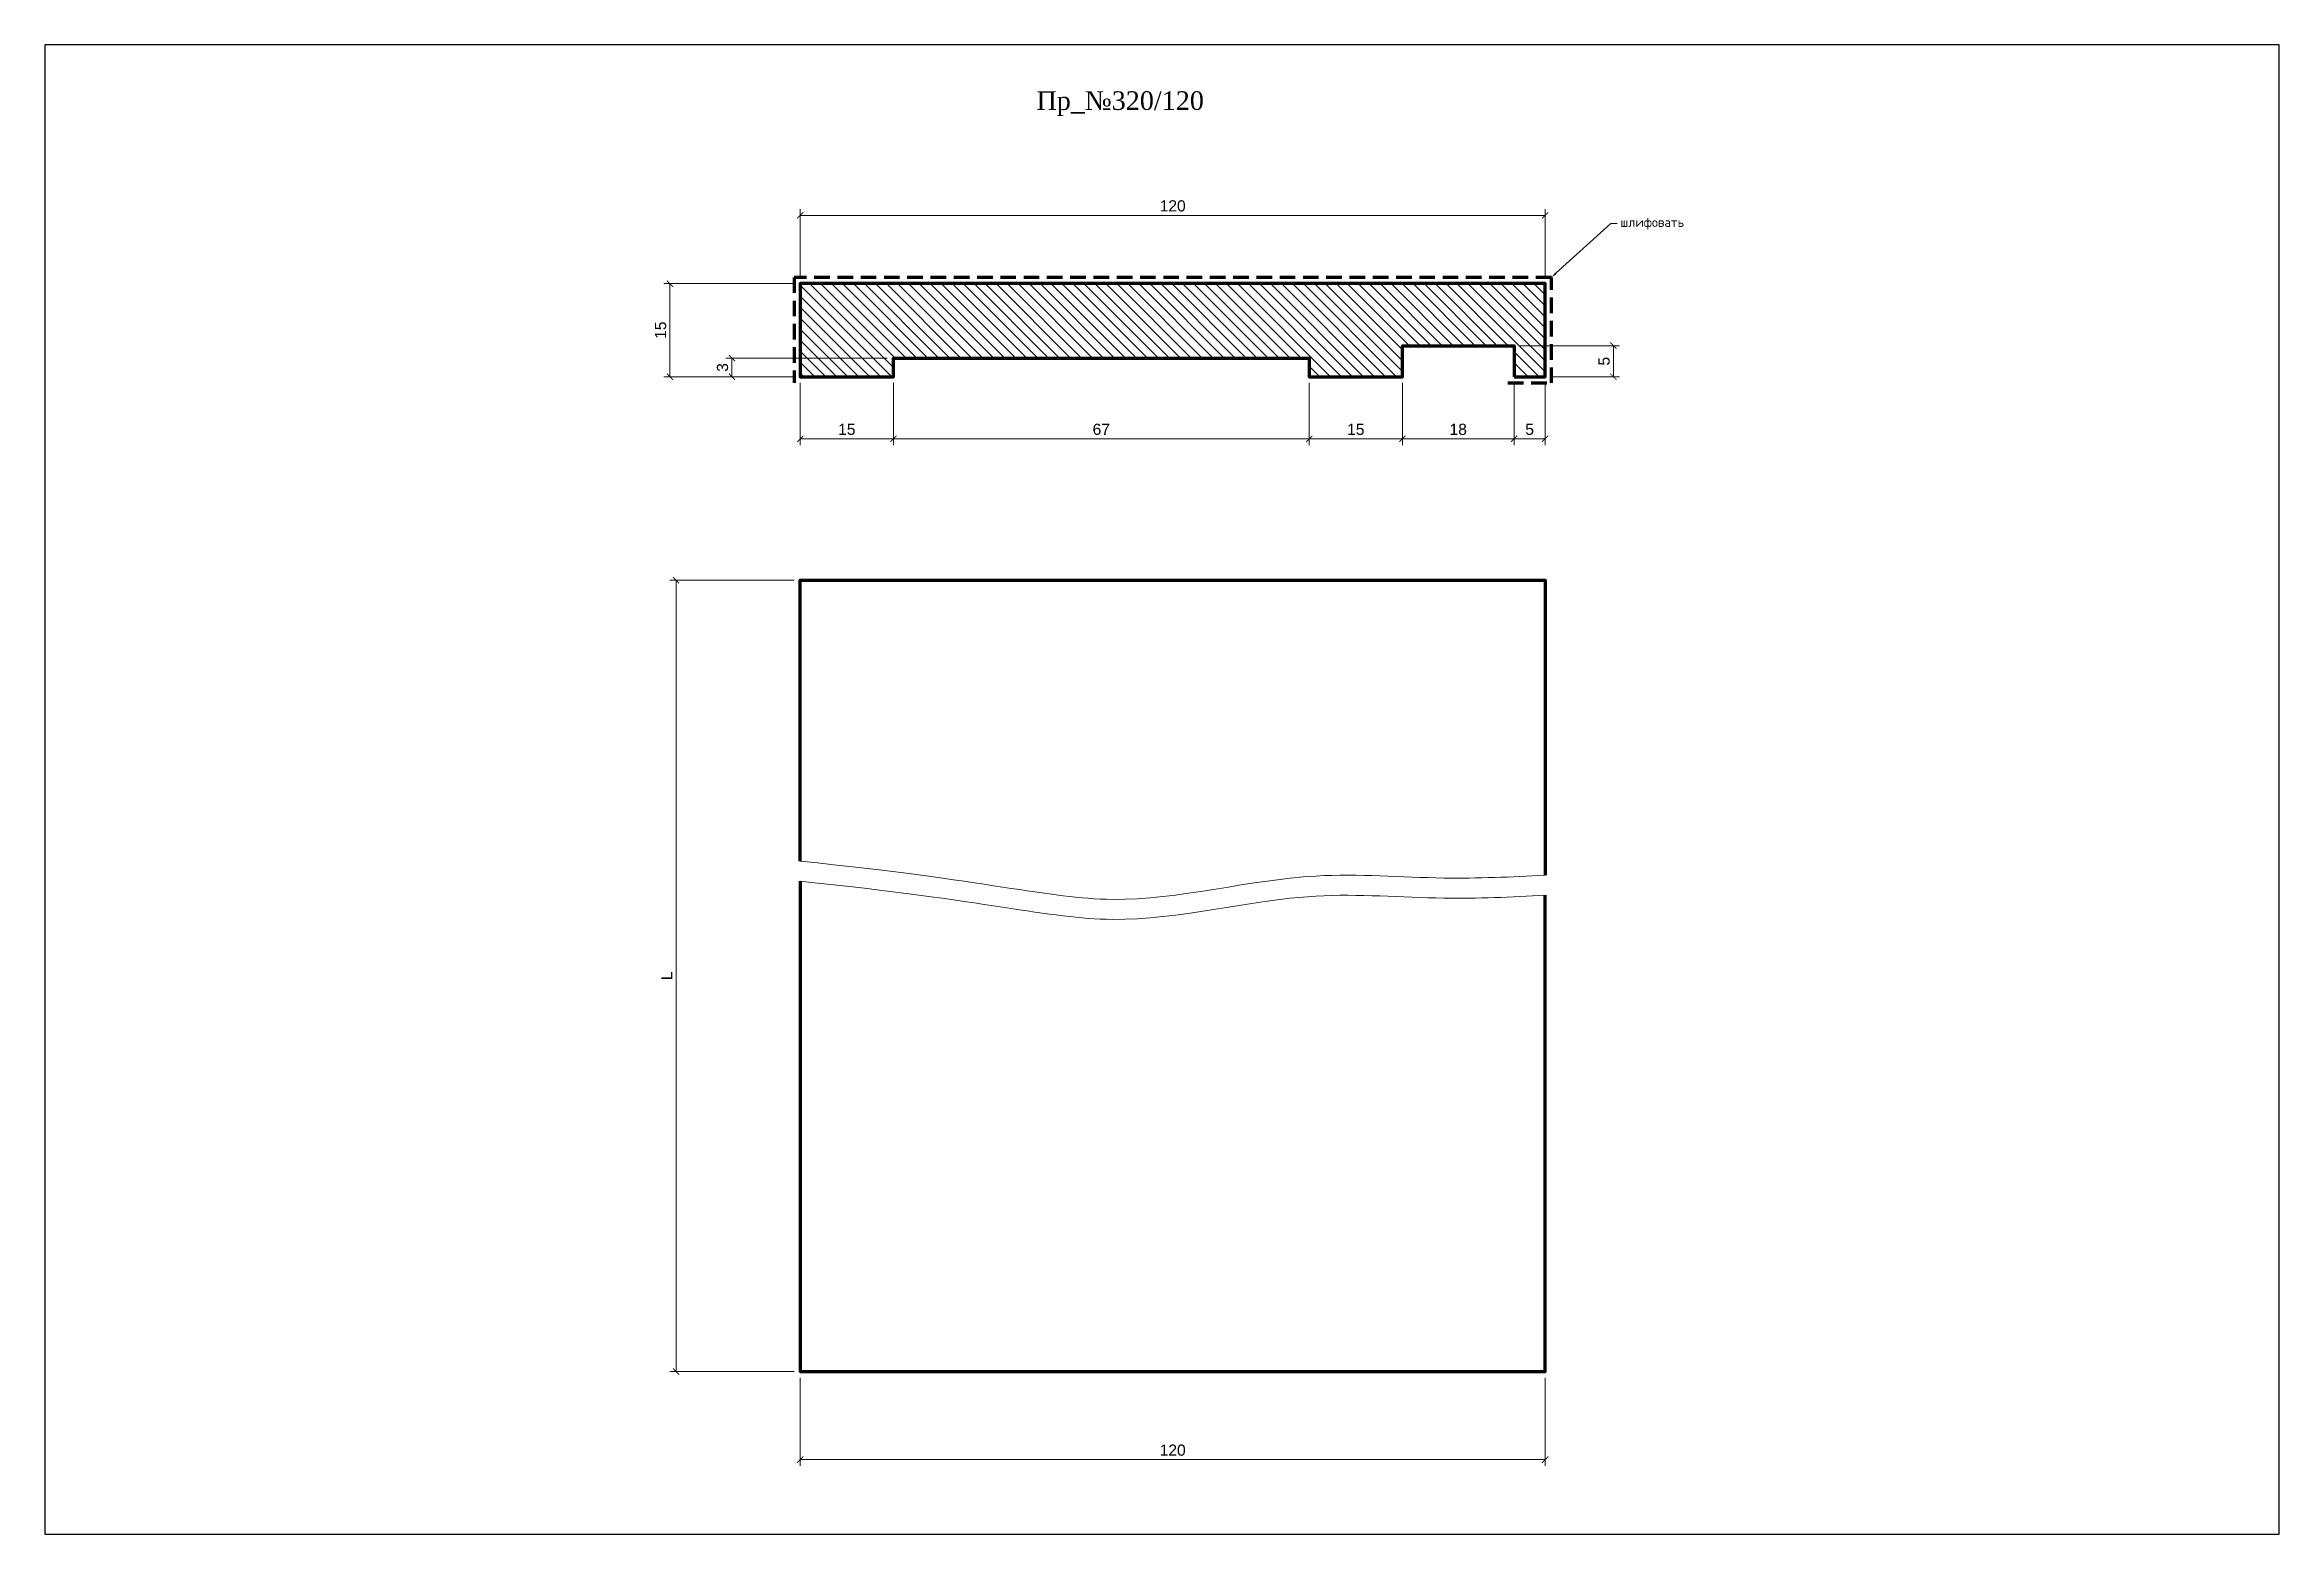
# Model space of a CAD drawing. Header units: millimetres. Extents: x 643 to 1003, y -3913 to -3673.
import ezdxf
from ezdxf import colors
from ezdxf.entities.mleader import LeaderData, LeaderLine
from ezdxf.math import Vec2, Vec3

# ---------------------------------------------------------------- set-up
doc = ezdxf.new("R2010")
doc.units = ezdxf.units.MM
doc.linetypes.add('HIDDEN', pattern=[0.375, 0.25, -0.125])
doc.layers.add('Outside panel', color=7, linetype='Continuous', lineweight=18, true_color=0x7f5e57)
for name, color, linetype, lineweight in [('линия 50', 1, 'Continuous', 100), ('служебный слой РАЗМЕРЫ', 7, 'Continuous', 9), ('служебный слой ШТРИХОВКА', 4, 'Continuous', 5)]:
    doc.layers.add(name, color=color, linetype=linetype, lineweight=lineweight)
doc.layers.add('размеры в модели', color=7, linetype='Continuous')
doc.styles.add('ELECT', font='times.ttf')
doc.styles.get("Standard").update_dxf_attribs({"font": 'arial.ttf'})
doc.styles.add('ЕСКД профили текст', font='isocpeur.ttf')
doc.dimstyles.new('M_1', dxfattribs={"dimtxt": 1.8, "dimasz": 1, "dimexe": 1, "dimexo": 1, "dimgap": 0.6, "dimtad": 1, "dimdec": 0, "dimdsep": 46, "dimtxsty": 'Standard', "dimblk": 'ARCHTICK', "dimcen": -5, "dimclrd": 7, "dimclre": 7, "dimclrt": 7, "dimadec": 0, "dimazin": 0, "dimtfac": 1, "dimtdec": 0, "dimtmove": 0, "dimatfit": 3, "dimfxl": 1, "dimtolj": 1, "dimtzin": 0, "dimlwd": 5, "dimlwe": 5, "dimarcsym": 0})

# ---------------------------------------------------------------- blocks, each defined once
blk = doc.blocks.new('_ArchTick')
at = {"color": 0, "linetype": 'ByBlock', "const_width": 0.15}
blk.add_lwpolyline([(-0.5, -0.5), (0.5, 0.5)], dxfattribs=at)
blk = doc.blocks.new('*D12')
at = {"layer": 'Defpoints', "color": 0, "ltscale": 1000, "transparency": 16777216}
for p in [(779.26, -3723.66), (753.26, -3726.66), (764.26, -3726.66)]:
    blk.add_point(p, dxfattribs=at)
at = {"layer": 'размеры в модели', "color": 7, "lineweight": 5, "ltscale": 1000, "transparency": 16777216}
for p, q in [((778.26, -3723.66), (752.26, -3723.66)), ((753.26, -3723.66), (753.26, -3726.66)), ((763.26, -3726.66), (752.26, -3726.66))]:
    blk.add_line(p, q, dxfattribs=at)
for p, rotation in [((753.26, -3723.66), 90), ((753.26, -3726.66), 270)]:
    blk.add_blockref('_ArchTick', p, dxfattribs=dict(at, rotation=rotation))
at = {"layer": 'размеры в модели', "color": 7, "ltscale": 1000, "transparency": 16777216, "insert": (751.74, -3725.16), "char_height": 1.8, "attachment_point": 5, "rotation": 90}
blk.add_mtext('\\A1;3', dxfattribs=at)
blk = doc.blocks.new('*D10')
at = {"layer": 'Defpoints', "color": 0, "ltscale": 1000, "transparency": 16777216}
for p in [(846.26, -3726.66), (861.26, -3726.66), (846.26, -3736.66)]:
    blk.add_point(p, dxfattribs=at)
at = {"layer": 'размеры в модели', "color": 7, "lineweight": 5, "ltscale": 1000, "transparency": 16777216}
for p, q in [((846.26, -3727.66), (846.26, -3737.66)), ((861.26, -3727.66), (861.26, -3737.66)), ((861.26, -3736.66), (846.26, -3736.66))]:
    blk.add_line(p, q, dxfattribs=at)
at = {"layer": 'размеры в модели', "color": 7, "lineweight": 5, "ltscale": 1000, "transparency": 16777216, "rotation": 180}
blk.add_blockref('_ArchTick', (846.26, -3736.66), dxfattribs=at)
at = {"layer": 'размеры в модели', "color": 7, "lineweight": 5, "ltscale": 1000, "transparency": 16777216}
blk.add_blockref('_ArchTick', (861.26, -3736.66), dxfattribs=at)
at = {"layer": 'размеры в модели', "color": 7, "ltscale": 1000, "transparency": 16777216, "insert": (853.76, -3735.14), "char_height": 1.8, "attachment_point": 5}
blk.add_mtext('\\A1;15', dxfattribs=at)
blk = doc.blocks.new('*D9')
at = {"layer": 'Defpoints', "color": 0, "ltscale": 1000, "transparency": 16777216}
for p in [(764.26, -3726.66), (779.26, -3726.66), (764.26, -3736.66)]:
    blk.add_point(p, dxfattribs=at)
at = {"layer": 'размеры в модели', "color": 7, "lineweight": 5, "ltscale": 1000, "transparency": 16777216}
for p, q in [((764.26, -3727.66), (764.26, -3737.66)), ((779.26, -3727.66), (779.26, -3737.66)), ((779.26, -3736.66), (764.26, -3736.66))]:
    blk.add_line(p, q, dxfattribs=at)
at = {"layer": 'размеры в модели', "color": 7, "lineweight": 5, "ltscale": 1000, "transparency": 16777216, "rotation": 180}
blk.add_blockref('_ArchTick', (764.26, -3736.66), dxfattribs=at)
at = {"layer": 'размеры в модели', "color": 7, "lineweight": 5, "ltscale": 1000, "transparency": 16777216}
blk.add_blockref('_ArchTick', (779.26, -3736.66), dxfattribs=at)
at = {"layer": 'размеры в модели', "color": 7, "ltscale": 1000, "transparency": 16777216, "insert": (771.76, -3735.14), "char_height": 1.8, "attachment_point": 5}
blk.add_mtext('\\A1;15', dxfattribs=at)
blk = doc.blocks.new('*D8')
at = {"layer": 'Defpoints', "color": 0, "ltscale": 1000, "transparency": 16777216}
for p in [(879.26, -3726.66), (884.26, -3726.66), (879.26, -3736.66)]:
    blk.add_point(p, dxfattribs=at)
at = {"layer": 'размеры в модели', "color": 7, "lineweight": 5, "ltscale": 1000, "transparency": 16777216}
for p, q in [((879.26, -3727.66), (879.26, -3737.66)), ((884.26, -3727.66), (884.26, -3737.66)), ((884.26, -3736.66), (879.26, -3736.66))]:
    blk.add_line(p, q, dxfattribs=at)
at = {"layer": 'размеры в модели', "color": 7, "lineweight": 5, "ltscale": 1000, "transparency": 16777216, "rotation": 180}
blk.add_blockref('_ArchTick', (879.26, -3736.66), dxfattribs=at)
at = {"layer": 'размеры в модели', "color": 7, "lineweight": 5, "ltscale": 1000, "transparency": 16777216}
blk.add_blockref('_ArchTick', (884.26, -3736.66), dxfattribs=at)
at = {"layer": 'размеры в модели', "color": 7, "ltscale": 1000, "transparency": 16777216, "insert": (881.76, -3735.14), "char_height": 1.8, "attachment_point": 5}
blk.add_mtext('\\A1;5', dxfattribs=at)
blk = doc.blocks.new('*D7')
at = {"layer": 'Defpoints', "color": 0, "ltscale": 1000, "transparency": 16777216}
for p in [(884.26, -3700.66), (764.26, -3711.66), (884.26, -3711.66)]:
    blk.add_point(p, dxfattribs=at)
at = {"layer": 'размеры в модели', "color": 7, "lineweight": 5, "ltscale": 1000, "transparency": 16777216}
for p, q in [((764.26, -3710.66), (764.26, -3699.66)), ((764.26, -3700.66), (884.26, -3700.66)), ((884.26, -3710.66), (884.26, -3699.66))]:
    blk.add_line(p, q, dxfattribs=at)
at = {"layer": 'размеры в модели', "color": 7, "lineweight": 5, "ltscale": 1000, "transparency": 16777216, "rotation": 180}
blk.add_blockref('_ArchTick', (764.26, -3700.66), dxfattribs=at)
at = {"layer": 'размеры в модели', "color": 7, "lineweight": 5, "ltscale": 1000, "transparency": 16777216}
blk.add_blockref('_ArchTick', (884.26, -3700.66), dxfattribs=at)
at = {"layer": 'размеры в модели', "color": 7, "ltscale": 1000, "transparency": 16777216, "insert": (824.26, -3699.14), "char_height": 1.8, "attachment_point": 5}
blk.add_mtext('\\A1;120', dxfattribs=at)
blk = doc.blocks.new('*D6')
at = {"layer": 'Defpoints', "color": 0, "ltscale": 1000, "transparency": 16777216}
for p in [(779.26, -3726.66), (846.26, -3726.66), (846.26, -3736.66)]:
    blk.add_point(p, dxfattribs=at)
at = {"layer": 'размеры в модели', "color": 7, "lineweight": 5, "ltscale": 1000, "transparency": 16777216}
for p, q in [((779.26, -3727.66), (779.26, -3737.66)), ((846.26, -3727.66), (846.26, -3737.66)), ((779.26, -3736.66), (846.26, -3736.66))]:
    blk.add_line(p, q, dxfattribs=at)
at = {"layer": 'размеры в модели', "color": 7, "lineweight": 5, "ltscale": 1000, "transparency": 16777216, "rotation": 180}
blk.add_blockref('_ArchTick', (779.26, -3736.66), dxfattribs=at)
at = {"layer": 'размеры в модели', "color": 7, "lineweight": 5, "ltscale": 1000, "transparency": 16777216}
blk.add_blockref('_ArchTick', (846.26, -3736.66), dxfattribs=at)
at = {"layer": 'размеры в модели', "color": 7, "ltscale": 1000, "transparency": 16777216, "insert": (812.76, -3735.14), "char_height": 1.8, "attachment_point": 5}
blk.add_mtext('\\A1;67', dxfattribs=at)
blk = doc.blocks.new('*D5')
at = {"layer": 'Defpoints', "color": 0, "ltscale": 1000, "transparency": 16777216}
for p in [(861.26, -3726.66), (879.26, -3726.66), (879.26, -3736.66)]:
    blk.add_point(p, dxfattribs=at)
at = {"layer": 'размеры в модели', "color": 7, "lineweight": 5, "ltscale": 1000, "transparency": 16777216}
for p, q in [((861.26, -3727.66), (861.26, -3737.66)), ((879.26, -3727.66), (879.26, -3737.66)), ((861.26, -3736.66), (879.26, -3736.66))]:
    blk.add_line(p, q, dxfattribs=at)
at = {"layer": 'размеры в модели', "color": 7, "lineweight": 5, "ltscale": 1000, "transparency": 16777216, "rotation": 180}
blk.add_blockref('_ArchTick', (861.26, -3736.66), dxfattribs=at)
at = {"layer": 'размеры в модели', "color": 7, "lineweight": 5, "ltscale": 1000, "transparency": 16777216}
blk.add_blockref('_ArchTick', (879.26, -3736.66), dxfattribs=at)
at = {"layer": 'размеры в модели', "color": 7, "ltscale": 1000, "transparency": 16777216, "insert": (870.26, -3735.14), "char_height": 1.8, "attachment_point": 5}
blk.add_mtext('\\A1;18', dxfattribs=at)
blk = doc.blocks.new('*D3')
at = {"layer": 'Defpoints', "color": 0, "ltscale": 1000, "transparency": 16777216}
for p in [(764.26, -3759.43), (744.26, -3886.93), (764.26, -3886.93)]:
    blk.add_point(p, dxfattribs=at)
at = {"layer": 'размеры в модели', "color": 7, "lineweight": 5, "ltscale": 1000, "transparency": 16777216}
for p, q in [((763.26, -3759.43), (743.26, -3759.43)), ((744.26, -3759.43), (744.26, -3886.93)), ((763.26, -3886.93), (743.26, -3886.93))]:
    blk.add_line(p, q, dxfattribs=at)
for p, rotation in [((744.26, -3759.43), 90), ((744.26, -3886.93), 270)]:
    blk.add_blockref('_ArchTick', p, dxfattribs=dict(at, rotation=rotation))
at = {"layer": 'размеры в модели', "color": 7, "ltscale": 1000, "transparency": 16777216, "insert": (742.76, -3823.18), "char_height": 1.8, "attachment_point": 5, "rotation": 90}
blk.add_mtext('\\A1;L', dxfattribs=at)
blk = doc.blocks.new('*D2')
at = {"layer": 'Defpoints', "color": 0, "ltscale": 1000, "transparency": 16777216}
for p in [(764.26, -3886.93), (884.26, -3886.93), (884.26, -3901.13)]:
    blk.add_point(p, dxfattribs=at)
at = {"layer": 'размеры в модели', "color": 7, "lineweight": 5, "ltscale": 1000, "transparency": 16777216}
for p, q in [((764.26, -3887.93), (764.26, -3902.13)), ((884.26, -3887.93), (884.26, -3902.13)), ((764.26, -3901.13), (884.26, -3901.13))]:
    blk.add_line(p, q, dxfattribs=at)
at = {"layer": 'размеры в модели', "color": 7, "lineweight": 5, "ltscale": 1000, "transparency": 16777216, "rotation": 180}
blk.add_blockref('_ArchTick', (764.26, -3901.13), dxfattribs=at)
at = {"layer": 'размеры в модели', "color": 7, "lineweight": 5, "ltscale": 1000, "transparency": 16777216}
blk.add_blockref('_ArchTick', (884.26, -3901.13), dxfattribs=at)
at = {"layer": 'размеры в модели', "color": 7, "ltscale": 1000, "transparency": 16777216, "insert": (824.26, -3899.61), "char_height": 1.8, "attachment_point": 5}
blk.add_mtext('\\A1;120', dxfattribs=at)

msp = doc.modelspace()

# ---------------------------------------------------------------- hatches: boundary and pattern name
at = {"layer": 'Outside panel', "ltscale": 1000}
h = msp.add_hatch(dxfattribs=at)
h.set_pattern_fill('ANSI31', color=256, scale=10, angle=90)
h.set_pattern_definition([(135, (-309773.1131, 88264.0439), (-0.8838834765, -0.8838834765), [])])
h.paths.add_polyline_path([(846.26, -3723.66), (846.26, -3726.66), (861.26, -3726.66), (861.26, -3721.66), (879.26, -3721.66), (879.26, -3726.66), (884.26, -3726.66), (884.26, -3711.66), (764.26, -3711.66), (764.26, -3726.66), (779.26, -3726.66), (779.26, -3723.66)])

# ---------------------------------------------------------------- linework, layer by layer
at = {"color": 6, "ltscale": 1000}
msp.add_lwpolyline([(642.54, -3913.16), (1002.54, -3913.16), (1002.54, -3673.16), (642.54, -3673.16)], close=True, dxfattribs=at)
at = {"layer": 'линия 50', "color": 1, "linetype": 'HIDDEN', "ltscale": 10, "true_color": 0xff0909}
msp.add_lwpolyline([(878.26, -3727.66), (885.26, -3727.66), (885.26, -3710.66), (763.26, -3710.66), (763.26, -3727.66)], dxfattribs=at)
at = {"layer": 'линия 50', "color": 7}
for points in [[(879.26, -3726.66), (884.26, -3726.66), (884.26, -3711.66), (764.26, -3711.66), (764.26, -3726.66), (779.26, -3726.66), (779.26, -3723.66), (846.26, -3723.66), (846.26, -3726.66), (861.26, -3726.66), (861.26, -3721.66), (879.26, -3721.66), (879.26, -3726.66)], [(764.26, -3804.71), (764.26, -3759.43), (884.26, -3759.43), (884.26, -3806.97)], [(764.26, -3807.95), (764.26, -3886.93), (884.26, -3886.93), (884.26, -3810.2)]]:
    msp.add_lwpolyline(points, dxfattribs=at)
at = {"layer": 'служебный слой ШТРИХОВКА', "color": 7, "lineweight": 15}
for points in [[(764.26, -3804.71), (794.31, -3807.73), (815.12, -3813.99), (843.16, -3805.72), (866.51, -3807.81), (878.82, -3807.26), (884.26, -3806.97)], [(764.26, -3807.95), (794.31, -3810.97), (815.12, -3817.23), (843.16, -3808.95), (866.51, -3811.05), (878.82, -3810.5), (884.26, -3810.2)]]:
    msp.add_open_spline(points, degree=3, knots=[0, 0, 0, 0, 30.84743, 63.90391, 84.494301, 100.84291, 100.84291, 100.84291, 100.84291], dxfattribs=at)

# ---------------------------------------------------------------- texts
at = {"color": 7, "ltscale": 1000, "style": 'ELECT'}
msp.add_text('Пр_№320/120', height=3, dxfattribs=at).set_placement((802.31, -3683.67))

# ---------------------------------------------------------------- dimensions: what is measured, and where the dimension line sits
at = {"layer": 'размеры в модели', "color": 5, "ltscale": 1000}
for base, p1, p2, picture, middle in [((884.26, -3700.66), (764.26, -3711.66), (884.26, -3711.66), '*D7', (824.26, -3699.14)), ((846.26, -3736.66), (779.26, -3726.66), (846.26, -3726.66), '*D6', (812.76, -3735.14)), ((846.26, -3736.66), (861.26, -3726.66), (846.26, -3726.66), '*D10', (853.76, -3735.14)), ((879.26, -3736.66), (861.26, -3726.66), (879.26, -3726.66), '*D5', (870.26, -3735.14))]:
    dim = msp.add_linear_dim(base=base, p1=p1, p2=p2, dimstyle='M_1', dxfattribs=at)
    dim.commit()
    dim.dimension.update_dxf_attribs({"geometry": picture, "text_midpoint": middle})
for base, p1, p2 in [((743.26, -3711.66), (764.26, -3726.66), (764.26, -3711.66)), ((895.26, -3721.66), (884.26, -3726.66), (879.26, -3721.66))]:
    msp.add_linear_dim(base=base, p1=p1, p2=p2, angle=90, dimstyle='M_1', dxfattribs=at).render()
for base, p1, p2, angle, picture, middle in [((753.26, -3726.66), (779.26, -3723.66), (764.26, -3726.66), 90, '*D12', (751.74, -3725.16)), ((764.26, -3736.66), (779.26, -3726.66), (764.26, -3726.66), 180, '*D9', (771.76, -3735.14)), ((879.26, -3736.66), (884.26, -3726.66), (879.26, -3726.66), 180, '*D8', (881.76, -3735.14))]:
    dim = msp.add_linear_dim(base=base, p1=p1, p2=p2, angle=angle, dimstyle='M_1', dxfattribs=at)
    dim.commit()
    dim.dimension.update_dxf_attribs({"geometry": picture, "text_midpoint": middle})
dim = msp.add_linear_dim(base=(744.26, -3886.93), p1=(764.26, -3759.43), p2=(764.26, -3886.93), angle=90, text='L', dimstyle='M_1', dxfattribs=at)
dim.commit()
dim.dimension.update_dxf_attribs({"geometry": '*D3', "text_midpoint": (742.76, -3823.18)})
dim = msp.add_linear_dim(base=(884.26, -3901.13), p1=(764.26, -3886.93), p2=(884.26, -3886.93), dimstyle='M_1', dxfattribs=at)
dim.commit()
dim.dimension.update_dxf_attribs({"geometry": '*D2', "text_midpoint": (824.26, -3901.13), "dimtype": 128})

# ---------------------------------------------------------------- leaders
at = {"layer": 'служебный слой РАЗМЕРЫ'}
ml = msp.add_multileader_mtext('Standard', dxfattribs=at)
ml.set_content('\\A1;шлифовать', color=256, style='ЕСКД профили текст')
ml.set_leader_properties(color=256, linetype='ByLayer', lineweight=-1)
ml.build(insert=Vec2(0, 0))
ml.multileader.update_dxf_attribs({"dogleg_length": 1, "arrow_head_size": 1})
ctx = ml.context
ctx.base_point, ctx.char_height, ctx.arrow_head_size, ctx.landing_gap_size, ctx.plane_origin = Vec3(895.86, -3701.99), 1.5, 1, 0.5, Vec3(909.34, -3675.83)
notes = []
notes.append((ctx, [(1, (1, 1, 0), (894.86, -3701.99), (1, 0), 1, [(0, [(885.26, -3710.66)], 0, [])])]))
ctx.mtext.insert, ctx.mtext.flow_direction = Vec3(896.36, -3701.02), 5
for ctx, leaders in notes:
    for number, flags, end, landing, length, lines in leaders:
        leader = LeaderData()
        leader.index, (leader.has_last_leader_line, leader.has_dogleg_vector, leader.attachment_direction) = number, flags
        leader.last_leader_point, leader.dogleg_vector, leader.dogleg_length = Vec3(end), Vec3(landing), length
        for number, points, colour, breaks in lines:
            line = LeaderLine()
            line.index, line.vertices, line.color, line.breaks = number, Vec3.list(points), colors.encode_raw_color(colour), breaks
            leader.lines.append(line)
        ctx.leaders.append(leader)

doc.saveas('drawing.dxf')
